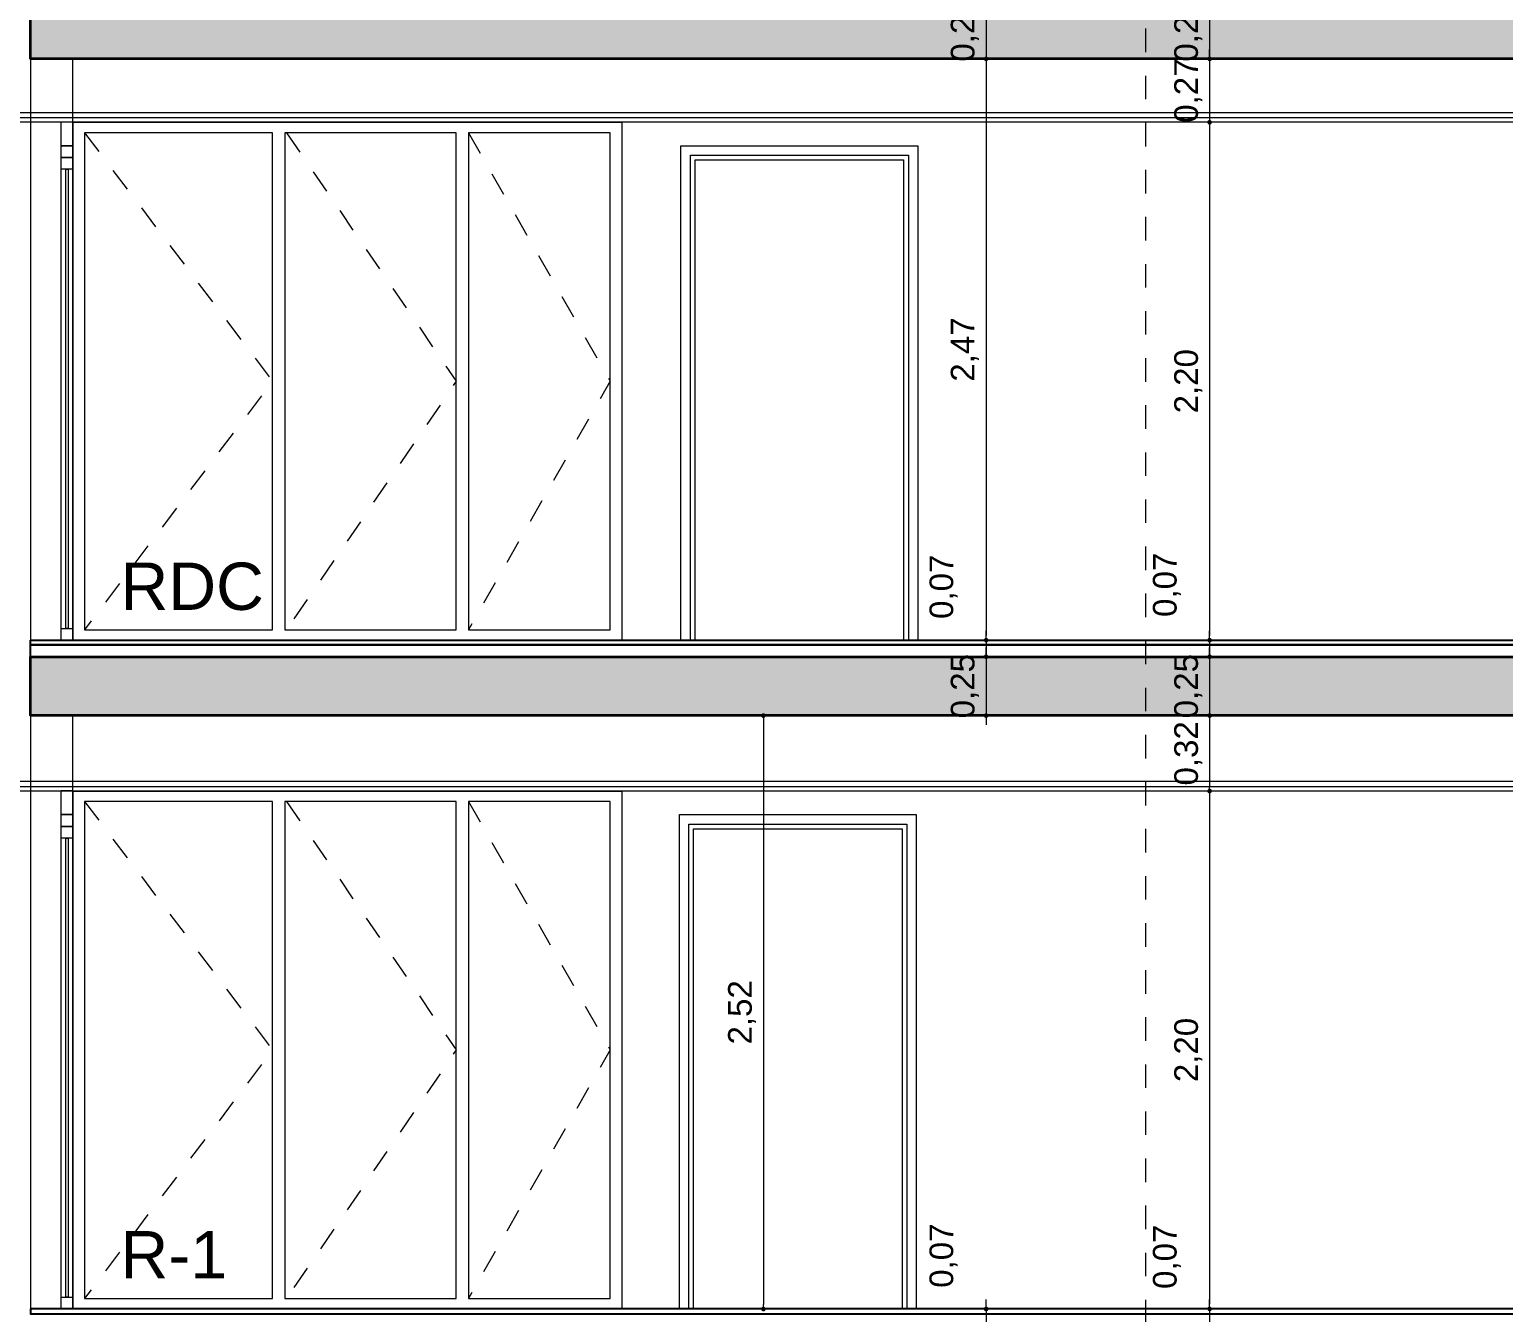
# Model space of a CAD drawing. Header units: metres. Extents: x 1838950 to 1842843, y 5171318 to 5174224.
# Drawn here: x 1841224.47 to 1841230.73, y 5171394.16 to 5171399.61 of the extents above; entities that cross this region are included whole.
import ezdxf

# ---------------------------------------------------------------- set-up
doc = ezdxf.new("R2010")
doc.units = ezdxf.units.M
doc.header["$LTSCALE"] = 0.0254
doc.header["$PDMODE"] = 1
doc.header["$PDSIZE"] = -2
doc.linetypes.add('Style de ligne -1', pattern=[0.83328, 0.41656, -0.41672])
doc.layers.get('0').update_dxf_attribs({"lineweight": 18})
doc.layers.get('DEFPOINTS').update_dxf_attribs({"lineweight": 18})
doc.layers.add('00 CHAZAL Coupe A.5', color=7, linetype='Continuous', lineweight=18)
doc.layers.add('00 CHAZAL INVISIBLE ARCHI', color=7, linetype='Continuous', lineweight=5)
doc.styles.add('Arial', font='arial.ttf')
doc.dimstyles.new('IS', dxfattribs={"dimtxt": 302.065972, "dimasz": 9.92187e-05, "dimexe": 2e-07, "dimexo": 1e-06, "dimgap": 3e-07, "dimtad": 1, "dimzin": 3, "dimtxsty": 'Arial', "dimblk": 'DOT', "dimblk1": 'DOT', "dimblk2": 'DOT', "dimcen": 0, "dimdle": 1e-06, "dimazin": 0, "dimtfac": 1, "dimtix": 1, "dimtmove": 0, "dimatfit": 0, "dimldrblk": 'DOT', "dimfxl": 1e-06, "dimfxlon": 1, "dimfrac": 2, "dimtolj": 1, "dimtzin": 3, "dimarcsym": 0})

# ---------------------------------------------------------------- blocks, each defined once
blk = doc.blocks.new('Groupe-1799-1')
at = {"layer": '00 CHAZAL Coupe A.5', "color": 7, "linetype": 'Continuous', "lineweight": 5, "flags": 128}
for points in [[(1841224.6552, 5171396.3719), (1841226.9864, 5171396.3719), (1841226.9864, 5171394.1719), (1841224.6552, 5171394.1719)], [(1841224.7052, 5171394.2164), (1841225.5032, 5171394.2164), (1841225.5032, 5171396.3274), (1841224.7052, 5171396.3274)], [(1841225.5553, 5171396.3274), (1841225.5553, 5171394.2164), (1841226.2832, 5171394.2164), (1841226.2832, 5171396.3274)], [(1841226.3353, 5171396.3274), (1841226.3353, 5171394.2164), (1841226.9364, 5171394.2164), (1841226.9364, 5171396.3274)]]:
    blk.add_lwpolyline(points, close=True, dxfattribs=at)
at = {"layer": '00 CHAZAL Coupe A.5', "color": 7, "linetype": 'Style de ligne -1', "lineweight": 5, "flags": 128}
for points in [[(1841224.7052, 5171396.3274), (1841225.5032, 5171395.2719), (1841224.7052, 5171394.2164)], [(1841225.563, 5171396.3274), (1841226.2832, 5171395.2719), (1841225.563, 5171394.2164)], [(1841226.3353, 5171396.3274), (1841226.9364, 5171395.2719), (1841226.3353, 5171394.2164)]]:
    blk.add_lwpolyline(points, dxfattribs=at)
blk = doc.blocks.new('Groupe-1800-1')
at = {"layer": '00 CHAZAL Coupe A.5', "color": 7, "linetype": 'Continuous', "lineweight": 5, "flags": 128}
for points in [[(1841224.6552, 5171399.2129), (1841226.9864, 5171399.2129), (1841226.9864, 5171397.0129), (1841224.6552, 5171397.0129)], [(1841224.7052, 5171397.0574), (1841225.5032, 5171397.0574), (1841225.5032, 5171399.1683), (1841224.7052, 5171399.1683)], [(1841225.5553, 5171399.1683), (1841225.5553, 5171397.0574), (1841226.2832, 5171397.0574), (1841226.2832, 5171399.1683)], [(1841226.3353, 5171399.1683), (1841226.3353, 5171397.0574), (1841226.9364, 5171397.0574), (1841226.9364, 5171399.1683)]]:
    blk.add_lwpolyline(points, close=True, dxfattribs=at)
at = {"layer": '00 CHAZAL Coupe A.5', "color": 7, "linetype": 'Style de ligne -1', "lineweight": 5, "flags": 128}
for points in [[(1841224.7052, 5171399.1683), (1841225.5032, 5171398.1129), (1841224.7052, 5171397.0574)], [(1841225.563, 5171399.1683), (1841226.2832, 5171398.1129), (1841225.563, 5171397.0574)], [(1841226.3353, 5171399.1683), (1841226.9364, 5171398.1129), (1841226.3353, 5171397.0574)]]:
    blk.add_lwpolyline(points, dxfattribs=at)
blk = doc.blocks.new('Groupe-1810-1')
at = {"layer": '00 CHAZAL Coupe A.5', "color": 7, "linetype": 'Continuous', "lineweight": 18, "flags": 128}
blk.add_lwpolyline([(1841227.2309, 5171396.2719), (1841228.2362, 5171396.2719), (1841228.2362, 5171394.1719), (1841227.2309, 5171394.1719)], close=True, dxfattribs=at)
at = {"layer": '00 CHAZAL Coupe A.5', "color": 7, "linetype": 'Continuous', "lineweight": 13, "flags": 128}
blk.add_lwpolyline([(1841227.2709, 5171396.2319), (1841228.1962, 5171396.2319), (1841228.1962, 5171394.1719), (1841227.2709, 5171394.1719)], close=True, dxfattribs=at)
at = {"layer": '00 CHAZAL Coupe A.5', "color": 7, "linetype": 'Continuous', "lineweight": 5, "flags": 128}
blk.add_lwpolyline([(1841227.2909, 5171396.2119), (1841228.1762, 5171396.2119), (1841228.1762, 5171394.1719), (1841227.2909, 5171394.1719)], close=True, dxfattribs=at)
blk = doc.blocks.new('Groupe-1811-1')
at = {"layer": '00 CHAZAL Coupe A.5', "color": 7, "linetype": 'Continuous', "lineweight": 18, "flags": 128}
blk.add_lwpolyline([(1841227.2374, 5171399.1129), (1841228.2427, 5171399.1129), (1841228.2427, 5171397.0129), (1841227.2374, 5171397.0129)], close=True, dxfattribs=at)
at = {"layer": '00 CHAZAL Coupe A.5', "color": 7, "linetype": 'Continuous', "lineweight": 13, "flags": 128}
blk.add_lwpolyline([(1841227.2774, 5171399.0729), (1841228.2027, 5171399.0729), (1841228.2027, 5171397.0129), (1841227.2774, 5171397.0129)], close=True, dxfattribs=at)
at = {"layer": '00 CHAZAL Coupe A.5', "color": 7, "linetype": 'Continuous', "lineweight": 5, "flags": 128}
blk.add_lwpolyline([(1841227.2974, 5171399.0529), (1841228.1827, 5171399.0529), (1841228.1827, 5171397.0129), (1841227.2974, 5171397.0129)], close=True, dxfattribs=at)
blk = doc.blocks.new('Groupe-1863-1')
at = {"layer": '00 CHAZAL Coupe A.5', "color": 7, "linetype": 'Continuous', "lineweight": 5, "flags": 128}
for points in [[(1841224.6052, 5171399.1129), (1841224.6552, 5171399.1129), (1841224.6552, 5171397.0129), (1841224.6052, 5171397.0129)], [(1841224.6054, 5171399.1129), (1841224.6552, 5171399.1129), (1841224.6552, 5171399.063), (1841224.6054, 5171399.063)], [(1841224.6054, 5171399.063), (1841224.6552, 5171399.063), (1841224.6552, 5171399.0132), (1841224.6054, 5171399.0132)], [(1841224.6252, 5171399.0132), (1841224.6352, 5171399.0132), (1841224.6352, 5171397.0627), (1841224.6252, 5171397.0627)], [(1841224.6054, 5171397.0627), (1841224.6552, 5171397.0627), (1841224.6552, 5171397.0129), (1841224.6054, 5171397.0129)]]:
    blk.add_lwpolyline(points, close=True, dxfattribs=at)
blk = doc.blocks.new('Groupe-1865-1')
at = {"layer": '00 CHAZAL Coupe A.5', "color": 7, "linetype": 'Continuous', "lineweight": 5, "flags": 128}
for points in [[(1841224.6052, 5171396.2719), (1841224.6552, 5171396.2719), (1841224.6552, 5171394.1719), (1841224.6052, 5171394.1719)], [(1841224.6054, 5171396.2719), (1841224.6552, 5171396.2719), (1841224.6552, 5171396.222), (1841224.6054, 5171396.222)], [(1841224.6054, 5171396.222), (1841224.6552, 5171396.222), (1841224.6552, 5171396.1722), (1841224.6054, 5171396.1722)], [(1841224.6252, 5171396.1722), (1841224.6352, 5171396.1722), (1841224.6352, 5171394.2217), (1841224.6252, 5171394.2217)], [(1841224.6054, 5171394.2218), (1841224.6552, 5171394.2218), (1841224.6552, 5171394.1719), (1841224.6054, 5171394.1719)]]:
    blk.add_lwpolyline(points, close=True, dxfattribs=at)
blk = doc.blocks.new('_DOT')
at = {"color": 0, "linetype": 'ByBlock', "lineweight": -2}
blk.add_line((-0.5, 0), (-1, 0), dxfattribs=at)
at = {"color": 0, "linetype": 'ByBlock', "const_width": 0.5}
blk.add_lwpolyline([(-0.25, 0, 1), (0.25, 0, 1)], format="xyb", close=True, dxfattribs=at)
blk = doc.blocks.new('*D581')
at = {"layer": '00 CHAZAL Coupe A.5', "color": 0, "linetype": 'Continuous', "lineweight": -2, "transparency": 16777216}
for p, q in [((1841228.5329, 5171399.7523), (1841228.5329, 5171399.7722)), ((1841228.5331, 5171399.7325), (1841228.5329, 5171399.7325)), ((1841228.5329, 5171399.7325), (1841228.5329, 5171399.4822)), ((1841228.5327, 5171399.4822), (1841228.5329, 5171399.4822)), ((1841228.5329, 5171399.4623), (1841228.5329, 5171399.4425))]:
    blk.add_line(p, q, dxfattribs=at)
at = {"layer": 'DEFPOINTS', "color": 0, "transparency": 16777216}
for p in [(1841228.8229, 5171399.7325), (1841228.0429, 5171399.4822), (1841228.5329, 5171399.4822)]:
    blk.add_point(p, dxfattribs=at)
at = {"layer": '00 CHAZAL Coupe A.5', "color": 0, "lineweight": -2, "transparency": 16777216, "xscale": 0.01984375, "yscale": 0.01984375, "zscale": 0.01984375}
for p, rotation in [((1841228.5329, 5171399.7325), 270), ((1841228.5329, 5171399.4822), 90)]:
    blk.add_blockref('_DOT', p, dxfattribs=dict(at, rotation=rotation))
at = {"layer": '00 CHAZAL Coupe A.5', "color": 0, "lineweight": 5, "transparency": 16777216, "insert": (1841228.4425, 5171399.6073), "char_height": 0.10051, "attachment_point": 5, "rotation": 90, "style": 'Arial'}
blk.add_mtext('\\A1;0,25', dxfattribs=at)
blk = doc.blocks.new('*D582')
at = {"layer": '00 CHAZAL Coupe A.5', "color": 0, "linetype": 'Continuous', "lineweight": -2, "transparency": 16777216}
for p, q in [((1841228.5327, 5171399.4822), (1841228.5329, 5171399.4822)), ((1841228.5329, 5171399.4623), (1841228.5329, 5171397.0327)), ((1841228.5327, 5171397.0129), (1841228.5329, 5171397.0129))]:
    blk.add_line(p, q, dxfattribs=at)
at = {"layer": 'DEFPOINTS', "color": 0, "transparency": 16777216}
for p in [(1841228.0429, 5171399.4822), (1841228.106, 5171397.0129), (1841228.5329, 5171397.0129)]:
    blk.add_point(p, dxfattribs=at)
at = {"layer": '00 CHAZAL Coupe A.5', "color": 0, "lineweight": -2, "transparency": 16777216, "xscale": 0.01984375, "yscale": 0.01984375, "zscale": 0.01984375}
for p, rotation in [((1841228.5329, 5171399.4822), 90), ((1841228.5329, 5171397.0129), 270)]:
    blk.add_blockref('_DOT', p, dxfattribs=dict(at, rotation=rotation))
at = {"layer": '00 CHAZAL Coupe A.5', "color": 0, "lineweight": 5, "transparency": 16777216, "insert": (1841228.4425, 5171398.2475), "char_height": 0.10051, "attachment_point": 5, "rotation": 90, "style": 'Arial'}
blk.add_mtext('\\A1;2,47', dxfattribs=at)
blk = doc.blocks.new('*D583')
at = {"layer": '00 CHAZAL Coupe A.5', "color": 0, "linetype": 'Continuous', "lineweight": -2, "transparency": 16777216}
for p, q in [((1841228.5329, 5171397.0327), (1841228.5329, 5171397.0526)), ((1841228.5327, 5171397.0129), (1841228.5329, 5171397.0129)), ((1841228.5329, 5171397.0129), (1841228.5329, 5171396.9425)), ((1841228.5331, 5171396.9425), (1841228.5329, 5171396.9425)), ((1841228.5329, 5171396.9226), (1841228.5329, 5171396.9028))]:
    blk.add_line(p, q, dxfattribs=at)
at = {"layer": 'DEFPOINTS', "color": 0, "transparency": 16777216}
for p in [(1841228.106, 5171397.0129), (1841228.5329, 5171396.9425), (1841228.7529, 5171396.9425)]:
    blk.add_point(p, dxfattribs=at)
at = {"layer": '00 CHAZAL Coupe A.5', "color": 0, "lineweight": -2, "transparency": 16777216, "xscale": 0.01984375, "yscale": 0.01984375, "zscale": 0.01984375}
for p, rotation in [((1841228.5329, 5171397.0129), 270), ((1841228.5329, 5171396.9425), 90)]:
    blk.add_blockref('_DOT', p, dxfattribs=dict(at, rotation=rotation))
at = {"layer": '00 CHAZAL Coupe A.5', "color": 0, "lineweight": 5, "transparency": 16777216, "insert": (1841228.3521, 5171397.2397), "char_height": 0.10051, "attachment_point": 5, "rotation": 90, "style": 'Arial'}
blk.add_mtext('\\A1;0,07', dxfattribs=at)
blk = doc.blocks.new('*D584')
at = {"layer": '00 CHAZAL Coupe A.5', "color": 0, "linetype": 'Continuous', "lineweight": -2, "transparency": 16777216}
for p, q in [((1841228.5329, 5171396.9623), (1841228.5329, 5171396.9822)), ((1841228.5331, 5171396.9425), (1841228.5329, 5171396.9425)), ((1841228.5329, 5171396.9425), (1841228.5329, 5171396.6924)), ((1841228.5327, 5171396.6924), (1841228.5329, 5171396.6924)), ((1841228.5329, 5171396.6725), (1841228.5329, 5171396.6527))]:
    blk.add_line(p, q, dxfattribs=at)
at = {"layer": 'DEFPOINTS', "color": 0, "transparency": 16777216}
for p in [(1841228.7529, 5171396.9425), (1841228.3229, 5171396.6924), (1841228.5329, 5171396.6924)]:
    blk.add_point(p, dxfattribs=at)
at = {"layer": '00 CHAZAL Coupe A.5', "color": 0, "lineweight": -2, "transparency": 16777216, "xscale": 0.01984375, "yscale": 0.01984375, "zscale": 0.01984375}
for p, rotation in [((1841228.5329, 5171396.9425), 270), ((1841228.5329, 5171396.6924), 90)]:
    blk.add_blockref('_DOT', p, dxfattribs=dict(at, rotation=rotation))
at = {"layer": '00 CHAZAL Coupe A.5', "color": 0, "lineweight": 5, "transparency": 16777216, "insert": (1841228.4425, 5171396.8174), "char_height": 0.10051, "attachment_point": 5, "rotation": 90, "style": 'Arial'}
blk.add_mtext('\\A1;0,25', dxfattribs=at)
blk = doc.blocks.new('*D585')
at = {"layer": '00 CHAZAL Coupe A.5', "color": 0, "linetype": 'Continuous', "lineweight": -2, "transparency": 16777216}
for p, q in [((1841227.5875, 5171396.6924), (1841227.5872, 5171396.6924)), ((1841227.5873, 5171396.6725), (1841227.5873, 5171394.1913)), ((1841227.5875, 5171394.1715), (1841227.5872, 5171394.1715))]:
    blk.add_line(p, q, dxfattribs=at)
at = {"layer": 'DEFPOINTS', "color": 0, "transparency": 16777216}
for p in [(1841228.3229, 5171396.6924), (1841227.5873, 5171394.1715), (1841228.0601, 5171394.1715)]:
    blk.add_point(p, dxfattribs=at)
at = {"layer": '00 CHAZAL Coupe A.5', "color": 0, "lineweight": -2, "transparency": 16777216, "xscale": 0.01984375, "yscale": 0.01984375, "zscale": 0.01984375}
for p, rotation in [((1841227.5873, 5171396.6924), 90), ((1841227.5873, 5171394.1715), 270)]:
    blk.add_blockref('_DOT', p, dxfattribs=dict(at, rotation=rotation))
at = {"layer": '00 CHAZAL Coupe A.5', "color": 0, "lineweight": 5, "transparency": 16777216, "insert": (1841227.4969, 5171395.4319), "char_height": 0.10051, "attachment_point": 5, "rotation": 90, "style": 'Arial'}
blk.add_mtext('\\A1;2,52', dxfattribs=at)
blk = doc.blocks.new('*D622')
at = {"layer": '00 CHAZAL Coupe A.5', "color": 0, "linetype": 'Continuous', "lineweight": -2, "transparency": 16777216}
for p, q in [((1841229.4818, 5171399.7325), (1841229.4815, 5171399.7325)), ((1841229.4816, 5171399.7523), (1841229.4816, 5171399.7722)), ((1841229.4816, 5171399.7325), (1841229.4816, 5171399.4822)), ((1841229.4818, 5171399.4822), (1841229.4815, 5171399.4822)), ((1841229.4816, 5171399.4623), (1841229.4816, 5171399.4425))]:
    blk.add_line(p, q, dxfattribs=at)
at = {"layer": 'DEFPOINTS', "color": 0, "transparency": 16777216}
for p in [(1841230.0463, 5171399.7325), (1841229.4816, 5171399.4822), (1841229.9989, 5171399.4822)]:
    blk.add_point(p, dxfattribs=at)
at = {"layer": '00 CHAZAL Coupe A.5', "color": 0, "lineweight": -2, "transparency": 16777216, "xscale": 0.01984375, "yscale": 0.01984375, "zscale": 0.01984375}
for p, rotation in [((1841229.4816, 5171399.7325), 270), ((1841229.4816, 5171399.4822), 90)]:
    blk.add_blockref('_DOT', p, dxfattribs=dict(at, rotation=rotation))
at = {"layer": '00 CHAZAL Coupe A.5', "color": 0, "lineweight": 5, "transparency": 16777216, "insert": (1841229.3912, 5171399.6073), "char_height": 0.10051, "attachment_point": 5, "rotation": 90, "style": 'Arial'}
blk.add_mtext('\\A1;0,25', dxfattribs=at)
blk = doc.blocks.new('*D623')
at = {"layer": '00 CHAZAL Coupe A.5', "color": 0, "linetype": 'Continuous', "lineweight": -2, "transparency": 16777216}
for p, q in [((1841229.4818, 5171399.4822), (1841229.4815, 5171399.4822)), ((1841229.4816, 5171399.502), (1841229.4816, 5171399.5219)), ((1841229.4816, 5171399.4822), (1841229.4816, 5171399.2129)), ((1841229.4818, 5171399.2129), (1841229.4815, 5171399.2129)), ((1841229.4816, 5171399.193), (1841229.4816, 5171399.1732))]:
    blk.add_line(p, q, dxfattribs=at)
at = {"layer": 'DEFPOINTS', "color": 0, "transparency": 16777216}
for p in [(1841229.9989, 5171399.4822), (1841229.4816, 5171399.2129), (1841229.9479, 5171399.2129)]:
    blk.add_point(p, dxfattribs=at)
at = {"layer": '00 CHAZAL Coupe A.5', "color": 0, "lineweight": -2, "transparency": 16777216, "xscale": 0.01984375, "yscale": 0.01984375, "zscale": 0.01984375}
for p, rotation in [((1841229.4816, 5171399.4822), 270), ((1841229.4816, 5171399.2129), 90)]:
    blk.add_blockref('_DOT', p, dxfattribs=dict(at, rotation=rotation))
at = {"layer": '00 CHAZAL Coupe A.5', "color": 0, "lineweight": 5, "transparency": 16777216, "insert": (1841229.3912, 5171399.3475), "char_height": 0.10051, "attachment_point": 5, "rotation": 90, "style": 'Arial'}
blk.add_mtext('\\A1;0,27', dxfattribs=at)
blk = doc.blocks.new('*D624')
at = {"layer": '00 CHAZAL Coupe A.5', "color": 0, "linetype": 'Continuous', "lineweight": -2, "transparency": 16777216}
for p, q in [((1841229.4818, 5171399.2129), (1841229.4815, 5171399.2129)), ((1841229.4816, 5171399.193), (1841229.4816, 5171397.0327)), ((1841229.4818, 5171397.0129), (1841229.4815, 5171397.0129))]:
    blk.add_line(p, q, dxfattribs=at)
at = {"layer": 'DEFPOINTS', "color": 0, "transparency": 16777216}
for p in [(1841229.9479, 5171399.2129), (1841229.4816, 5171397.0129), (1841230.2962, 5171397.0129)]:
    blk.add_point(p, dxfattribs=at)
at = {"layer": '00 CHAZAL Coupe A.5', "color": 0, "lineweight": -2, "transparency": 16777216, "xscale": 0.01984375, "yscale": 0.01984375, "zscale": 0.01984375}
for p, rotation in [((1841229.4816, 5171399.2129), 90), ((1841229.4816, 5171397.0129), 270)]:
    blk.add_blockref('_DOT', p, dxfattribs=dict(at, rotation=rotation))
at = {"layer": '00 CHAZAL Coupe A.5', "color": 0, "lineweight": 5, "transparency": 16777216, "insert": (1841229.3912, 5171398.1129), "char_height": 0.10051, "attachment_point": 5, "rotation": 90, "style": 'Arial'}
blk.add_mtext('\\A1;2,20', dxfattribs=at)
blk = doc.blocks.new('*D625')
at = {"layer": '00 CHAZAL Coupe A.5', "color": 0, "linetype": 'Continuous', "lineweight": -2, "transparency": 16777216}
for p, q in [((1841229.4816, 5171397.0327), (1841229.4816, 5171397.0526)), ((1841229.4818, 5171397.0129), (1841229.4815, 5171397.0129)), ((1841229.4816, 5171397.0129), (1841229.4816, 5171396.9425)), ((1841229.4818, 5171396.9425), (1841229.4815, 5171396.9425)), ((1841229.4816, 5171396.9226), (1841229.4816, 5171396.9028))]:
    blk.add_line(p, q, dxfattribs=at)
at = {"layer": 'DEFPOINTS', "color": 0, "transparency": 16777216}
for p in [(1841230.2962, 5171397.0129), (1841229.4816, 5171396.9425), (1841230.2829, 5171396.9425)]:
    blk.add_point(p, dxfattribs=at)
at = {"layer": '00 CHAZAL Coupe A.5', "color": 0, "lineweight": -2, "transparency": 16777216, "xscale": 0.01984375, "yscale": 0.01984375, "zscale": 0.01984375}
for p, rotation in [((1841229.4816, 5171397.0129), 270), ((1841229.4816, 5171396.9425), 90)]:
    blk.add_blockref('_DOT', p, dxfattribs=dict(at, rotation=rotation))
at = {"layer": '00 CHAZAL Coupe A.5', "color": 0, "lineweight": 5, "transparency": 16777216, "insert": (1841229.3007, 5171397.2482), "char_height": 0.10051, "attachment_point": 5, "rotation": 90, "style": 'Arial'}
blk.add_mtext('\\A1;0,07', dxfattribs=at)
blk = doc.blocks.new('*D626')
at = {"layer": '00 CHAZAL Coupe A.5', "color": 0, "linetype": 'Continuous', "lineweight": -2, "transparency": 16777216}
for p, q in [((1841229.4816, 5171396.9623), (1841229.4816, 5171396.9822)), ((1841229.4818, 5171396.9425), (1841229.4815, 5171396.9425)), ((1841229.4816, 5171396.9425), (1841229.4816, 5171396.6924)), ((1841229.4818, 5171396.6924), (1841229.4815, 5171396.6924)), ((1841229.4816, 5171396.6725), (1841229.4816, 5171396.6527))]:
    blk.add_line(p, q, dxfattribs=at)
at = {"layer": 'DEFPOINTS', "color": 0, "transparency": 16777216}
for p in [(1841230.2829, 5171396.9425), (1841229.4816, 5171396.6924), (1841229.8979, 5171396.6924)]:
    blk.add_point(p, dxfattribs=at)
at = {"layer": '00 CHAZAL Coupe A.5', "color": 0, "lineweight": -2, "transparency": 16777216, "xscale": 0.01984375, "yscale": 0.01984375, "zscale": 0.01984375}
for p, rotation in [((1841229.4816, 5171396.9425), 270), ((1841229.4816, 5171396.6924), 90)]:
    blk.add_blockref('_DOT', p, dxfattribs=dict(at, rotation=rotation))
at = {"layer": '00 CHAZAL Coupe A.5', "color": 0, "lineweight": 5, "transparency": 16777216, "insert": (1841229.3912, 5171396.8174), "char_height": 0.10051, "attachment_point": 5, "rotation": 90, "style": 'Arial'}
blk.add_mtext('\\A1;0,25', dxfattribs=at)
blk = doc.blocks.new('*D627')
at = {"layer": '00 CHAZAL Coupe A.5', "color": 0, "linetype": 'Continuous', "lineweight": -2, "transparency": 16777216}
for p, q in [((1841229.4818, 5171396.6924), (1841229.4815, 5171396.6924)), ((1841229.4816, 5171396.6725), (1841229.4816, 5171396.3917)), ((1841229.4818, 5171396.3719), (1841229.4815, 5171396.3719))]:
    blk.add_line(p, q, dxfattribs=at)
at = {"layer": 'DEFPOINTS', "color": 0, "transparency": 16777216}
for p in [(1841229.8979, 5171396.6924), (1841229.4816, 5171396.3719), (1841229.8579, 5171396.3719)]:
    blk.add_point(p, dxfattribs=at)
at = {"layer": '00 CHAZAL Coupe A.5', "color": 0, "lineweight": -2, "transparency": 16777216, "xscale": 0.01984375, "yscale": 0.01984375, "zscale": 0.01984375}
for p, rotation in [((1841229.4816, 5171396.6924), 90), ((1841229.4816, 5171396.3719), 270)]:
    blk.add_blockref('_DOT', p, dxfattribs=dict(at, rotation=rotation))
at = {"layer": '00 CHAZAL Coupe A.5', "color": 0, "lineweight": 5, "transparency": 16777216, "insert": (1841229.3912, 5171396.5321), "char_height": 0.10051, "attachment_point": 5, "rotation": 90, "style": 'Arial'}
blk.add_mtext('\\A1;0,32', dxfattribs=at)
blk = doc.blocks.new('*D628')
at = {"layer": '00 CHAZAL Coupe A.5', "color": 0, "linetype": 'Continuous', "lineweight": -2, "transparency": 16777216}
for p, q in [((1841229.4818, 5171396.3719), (1841229.4815, 5171396.3719)), ((1841229.4816, 5171396.3521), (1841229.4816, 5171394.1917)), ((1841229.4818, 5171394.1719), (1841229.4815, 5171394.1719))]:
    blk.add_line(p, q, dxfattribs=at)
at = {"layer": 'DEFPOINTS', "color": 0, "transparency": 16777216}
for p in [(1841229.8579, 5171396.3719), (1841229.4816, 5171394.1719), (1841229.6762, 5171394.1719)]:
    blk.add_point(p, dxfattribs=at)
at = {"layer": '00 CHAZAL Coupe A.5', "color": 0, "lineweight": -2, "transparency": 16777216, "xscale": 0.01984375, "yscale": 0.01984375, "zscale": 0.01984375}
for p, rotation in [((1841229.4816, 5171396.3719), 90), ((1841229.4816, 5171394.1719), 270)]:
    blk.add_blockref('_DOT', p, dxfattribs=dict(at, rotation=rotation))
at = {"layer": '00 CHAZAL Coupe A.5', "color": 0, "lineweight": 5, "transparency": 16777216, "insert": (1841229.3912, 5171395.2719), "char_height": 0.10051, "attachment_point": 5, "rotation": 90, "style": 'Arial'}
blk.add_mtext('\\A1;2,20', dxfattribs=at)
blk = doc.blocks.new('*D629')
at = {"layer": '00 CHAZAL Coupe A.5', "color": 0, "linetype": 'Continuous', "lineweight": -2, "transparency": 16777216}
for p, q in [((1841229.4816, 5171394.1917), (1841229.4816, 5171394.2116)), ((1841229.4818, 5171394.1719), (1841229.4815, 5171394.1719)), ((1841229.4816, 5171394.1719), (1841229.4816, 5171394.1015)), ((1841229.4818, 5171394.1015), (1841229.4815, 5171394.1015)), ((1841229.4816, 5171394.0816), (1841229.4816, 5171394.0618))]:
    blk.add_line(p, q, dxfattribs=at)
at = {"layer": 'DEFPOINTS', "color": 0, "transparency": 16777216}
for p in [(1841229.6762, 5171394.1719), (1841229.4816, 5171394.1015), (1841229.6629, 5171394.1015)]:
    blk.add_point(p, dxfattribs=at)
at = {"layer": '00 CHAZAL Coupe A.5', "color": 0, "lineweight": -2, "transparency": 16777216, "xscale": 0.01984375, "yscale": 0.01984375, "zscale": 0.01984375}
for p, rotation in [((1841229.4816, 5171394.1719), 270), ((1841229.4816, 5171394.1015), 90)]:
    blk.add_blockref('_DOT', p, dxfattribs=dict(at, rotation=rotation))
at = {"layer": '00 CHAZAL Coupe A.5', "color": 0, "lineweight": 5, "transparency": 16777216, "insert": (1841229.3007, 5171394.3934), "char_height": 0.10051, "attachment_point": 5, "rotation": 90, "style": 'Arial'}
blk.add_mtext('\\A1;0,07', dxfattribs=at)
blk = doc.blocks.new('*D635')
at = {"layer": '00 CHAZAL Coupe A.5', "color": 0, "linetype": 'Continuous', "lineweight": -2, "transparency": 16777216}
for p, q in [((1841228.5329, 5171394.1913), (1841228.5329, 5171394.2112)), ((1841228.5327, 5171394.1715), (1841228.5329, 5171394.1715)), ((1841228.5329, 5171394.1715), (1841228.5329, 5171394.1015)), ((1841228.5331, 5171394.1015), (1841228.5329, 5171394.1015)), ((1841228.5329, 5171394.0816), (1841228.5329, 5171394.0618))]:
    blk.add_line(p, q, dxfattribs=at)
at = {"layer": 'DEFPOINTS', "color": 0, "transparency": 16777216}
for p in [(1841228.0601, 5171394.1715), (1841228.5329, 5171394.1015), (1841228.9429, 5171394.1015)]:
    blk.add_point(p, dxfattribs=at)
at = {"layer": '00 CHAZAL Coupe A.5', "color": 0, "lineweight": -2, "transparency": 16777216, "xscale": 0.01984375, "yscale": 0.01984375, "zscale": 0.01984375}
for p, rotation in [((1841228.5329, 5171394.1715), 270), ((1841228.5329, 5171394.1015), 90)]:
    blk.add_blockref('_DOT', p, dxfattribs=dict(at, rotation=rotation))
at = {"layer": '00 CHAZAL Coupe A.5', "color": 0, "lineweight": 5, "transparency": 16777216, "insert": (1841228.3521, 5171394.3982), "char_height": 0.10051, "attachment_point": 5, "rotation": 90, "style": 'Arial'}
blk.add_mtext('\\A1;0,07', dxfattribs=at)
blk = doc.blocks.new('Groupe-2016-1')
at = {"layer": '00 CHAZAL Coupe A.5', "color": 7, "linetype": 'Continuous', "lineweight": 5}
for base, p1, p2, angle, picture, middle in [((1841228.5329, 5171399.4822), (1841228.8229, 5171399.7325), (1841228.0429, 5171399.4822), 90, '*D581', (1841228.4425, 5171399.6073)), ((1841229.4816, 5171399.4822), (1841230.0463, 5171399.7325), (1841229.9989, 5171399.4822), 90, '*D622', (1841229.3912, 5171399.6073)), ((1841228.5329, 5171397.0129), (1841228.0429, 5171399.4822), (1841228.106, 5171397.0129), 270, '*D582', (1841228.4425, 5171398.2475)), ((1841229.4816, 5171399.2129), (1841229.9989, 5171399.4822), (1841229.9479, 5171399.2129), 90, '*D623', (1841229.3912, 5171399.3475)), ((1841229.4816, 5171397.0129), (1841229.9479, 5171399.2129), (1841230.2962, 5171397.0129), 90, '*D624', (1841229.3912, 5171398.1129)), ((1841228.5329, 5171396.6924), (1841228.7529, 5171396.9425), (1841228.3229, 5171396.6924), 90, '*D584', (1841228.4425, 5171396.8174)), ((1841229.4816, 5171396.6924), (1841230.2829, 5171396.9425), (1841229.8979, 5171396.6924), 90, '*D626', (1841229.3912, 5171396.8174)), ((1841227.5873, 5171394.1715), (1841228.3229, 5171396.6924), (1841228.0601, 5171394.1715), 270, '*D585', (1841227.4969, 5171395.4319)), ((1841229.4816, 5171396.3719), (1841229.8979, 5171396.6924), (1841229.8579, 5171396.3719), 90, '*D627', (1841229.3912, 5171396.5321)), ((1841229.4816, 5171394.1719), (1841229.8579, 5171396.3719), (1841229.6762, 5171394.1719), 90, '*D628', (1841229.3912, 5171395.2719))]:
    dim = blk.add_linear_dim(base=base, p1=p1, p2=p2, angle=angle, dimstyle='IS', override={"dimtxt": 0.100506, "dimasz": 0.019844, "dimexe": 4e-05, "dimgap": 0.03, "dimpost": '<>', "dimtxsty": 'Arial', "dimdle": 0.0002, "dimtmove": 2, "dimfxl": 0.0002}, dxfattribs=at)
    dim.commit()
    dim.dimension.update_dxf_attribs({"geometry": picture, "text_midpoint": middle})
for base, p1, p2, angle, picture, middle in [((1841228.5329, 5171396.9425), (1841228.106, 5171397.0129), (1841228.7529, 5171396.9425), 270, '*D583', (1841228.3521, 5171397.2397)), ((1841229.4816, 5171396.9425), (1841230.2962, 5171397.0129), (1841230.2829, 5171396.9425), 270, '*D625', (1841229.3007, 5171397.2482)), ((1841228.5329, 5171394.1015), (1841228.0601, 5171394.1715), (1841228.9429, 5171394.1015), 270, '*D635', (1841228.3521, 5171394.3982)), ((1841229.4816, 5171394.1015), (1841229.6762, 5171394.1719), (1841229.6629, 5171394.1015), 90, '*D629', (1841229.3007, 5171394.3934))]:
    dim = blk.add_linear_dim(base=base, p1=p1, p2=p2, angle=angle, dimstyle='IS', override={"dimtxt": 0.100506, "dimasz": 0.019844, "dimexe": 4e-05, "dimgap": 0.09985, "dimpost": '<>', "dimtxsty": 'Arial', "dimdle": 0.0002, "dimtix": 0, "dimtmove": 2, "dimfxl": 0.0002}, dxfattribs=at)
    dim.commit()
    dim.dimension.update_dxf_attribs({"geometry": picture, "text_midpoint": middle, "dimtype": 160})

msp = doc.modelspace()

# ---------------------------------------------------------------- hatches: boundary and pattern name
at = {"layer": '00 CHAZAL Coupe A.5', "linetype": 'Continuous', "lineweight": 0, "true_color": 0xaaaaaa}
h = msp.add_hatch(color=253, dxfattribs=at)
h.paths.add_polyline_path([(1841239.1099, 5171403.2439), (1841238.9499, 5171403.2439), (1841238.9499, 5171402.522), (1841224.6549, 5171402.522), (1841224.6549, 5171402.8722), (1841224.4749, 5171402.8722), (1841224.4749, 5171402.3262), (1841224.4753, 5171402.3262), (1841224.4753, 5171402.2722), (1841231.9236, 5171402.2722), (1841231.9236, 5171399.7325), (1841224.6553, 5171399.7325), (1841224.6553, 5171399.7322), (1841224.4753, 5171399.7322), (1841224.4753, 5171399.4822), (1841236.9879, 5171399.4822), (1841236.9879, 5171399.1129), (1841237.088, 5171399.1129), (1841237.088, 5171399.4822), (1841238.9303, 5171399.4822), (1841238.9303, 5171396.9425), (1841224.4753, 5171396.9425), (1841224.4753, 5171396.6924), (1841246.3779, 5171396.6924), (1841246.3779, 5171394.1015), (1841224.4753, 5171394.1015), (1841224.4753, 5171394.1014), (1841224.475, 5171394.1014), (1841224.475, 5171393.8514), (1841246.3779, 5171393.8514), (1841246.3779, 5171391.2612), (1841224.4753, 5171391.2612), (1841224.4753, 5171390.5112), (1841224.6553, 5171390.5657), (1841224.6553, 5171391.0317), (1841224.655, 5171391.0317), (1841224.655, 5171391.0617), (1841241.8826, 5171391.0617), (1841241.8826, 5171387.4772), (1841242.0826, 5171387.5343), (1841242.0826, 5171388.1704), (1841244.3829, 5171388.1704), (1841244.3829, 5171387.5928), (1841244.5758, 5171387.6477), (1841244.5758, 5171388.221), (1841251.1924, 5171388.221), (1841251.1924, 5171387.7397), (1841251.3529, 5171387.7877), (1841251.3529, 5171393.7041), (1841251.3532, 5171393.7041), (1841251.3532, 5171393.7364), (1841251.3524, 5171393.7364), (1841251.3524, 5171395.1234), (1841251.233, 5171395.1344), (1841251.233, 5171395.1634), (1841251.232, 5171395.1634), (1841251.232, 5171395.1656), (1841251.1924, 5171395.1656), (1841251.1924, 5171394.1015), (1841246.5578, 5171394.1015), (1841246.5578, 5171396.7225), (1841251.1924, 5171396.7225), (1841251.1924, 5171396.4894), (1841251.3524, 5171396.4894), (1841251.3524, 5171396.5307), (1841251.3529, 5171396.5307), (1841251.3529, 5171396.5567), (1841251.3524, 5171396.5567), (1841251.3524, 5171396.7225), (1841252.3408, 5171396.7225), (1841252.3408, 5171396.9289), (1841251.7205, 5171396.938), (1841251.7205, 5171396.9378), (1841251.3624, 5171396.9425), (1841251.3524, 5171396.9425), (1841251.3524, 5171397.0702), (1841251.3529, 5171397.0702), (1841251.3529, 5171397.2461), (1841251.3524, 5171397.2461), (1841251.3524, 5171397.2682), (1841251.3525, 5171397.2682), (1841251.3525, 5171397.4122), (1841251.3523, 5171397.4122), (1841251.3523, 5171397.4392), (1841251.1924, 5171397.4392), (1841251.1924, 5171396.9425), (1841245.1091, 5171396.9425), (1841245.0859, 5171396.9707), (1841245.0026, 5171397.1727), (1841244.92, 5171397.1734), (1841244.92, 5171397.1734), (1841244.9193, 5171397.1734), (1841244.9193, 5171396.9443), (1841244.9196, 5171396.9425), (1841239.1105, 5171396.9425), (1841239.1105, 5171399.2922), (1841239.1099, 5171399.2922), (1841239.1099, 5171399.5122), (1841244.863, 5171399.5122), (1841244.863, 5171399.5125), (1841244.9574, 5171399.5125), (1841244.9574, 5171399.4392), (1841245.1173, 5171399.4392), (1841245.1173, 5171399.4452), (1841245.1176, 5171399.4452), (1841245.1176, 5171399.5125), (1841246.106, 5171399.5125), (1841246.106, 5171399.7247), (1841245.4555, 5171399.7356), (1841245.455, 5171399.7343), (1841245.1176, 5171399.7399), (1841245.1176, 5171400.2325), (1841244.8176, 5171400.2325), (1841244.8176, 5171399.7325), (1841239.1099, 5171399.7325)])
h.paths.add_polyline_path([(1841244.3829, 5171391.0412), (1841244.3829, 5171388.4209), (1841242.0826, 5171388.4209), (1841242.0826, 5171391.0412)])
h.paths.add_polyline_path([(1841246.3779, 5171391.0412), (1841246.3779, 5171388.421), (1841244.5758, 5171388.421), (1841244.5758, 5171391.0412)])
h.paths.add_polyline_path([(1841251.1924, 5171391.0412), (1841251.1924, 5171390.9013), (1841251.1926, 5171390.9013), (1841251.1926, 5171390.8638), (1841251.1926, 5171390.8638), (1841251.1926, 5171388.421), (1841246.5578, 5171388.421), (1841246.5578, 5171391.0412)])
h.paths.add_polyline_path([(1841251.1924, 5171393.8815), (1841251.1924, 5171391.2612), (1841246.5579, 5171391.2612), (1841246.5579, 5171393.8815)])
h.paths.add_polyline_path([(1841244.92, 5171397.1734), (1841244.92, 5171397.1725), (1841244.9193, 5171397.1734)])
h.paths.add_polyline_path([(1841238.9303, 5171402.302), (1841238.9303, 5171399.7325), (1841238.5979, 5171399.7325), (1841232.1036, 5171399.7325), (1841232.1036, 5171402.3015), (1841238.8522, 5171402.302)])

# ---------------------------------------------------------------- linework, layer by layer
at = {"layer": '00 CHAZAL Coupe A.5', "color": 7, "linetype": 'Style de ligne -1', "lineweight": 13}
msp.add_line((1841229.2099, 5171407.8108), (1841229.2099, 5171392.7625), dxfattribs=at)
at = {"layer": '00 CHAZAL Coupe A.5', "color": 7, "linetype": 'Continuous', "lineweight": 9}
for p, q in [((1841224.475, 5171399.4822), (1841224.475, 5171397.0129)), ((1841224.6552, 5171397.0129), (1841224.6552, 5171399.4822)), ((1841224.475, 5171396.6924), (1841224.475, 5171394.1719)), ((1841224.6552, 5171394.1719), (1841224.6552, 5171396.6924))]:
    msp.add_line(p, q, dxfattribs=at)
at = {"layer": '00 CHAZAL Coupe A.5', "color": 7, "linetype": 'Continuous', "lineweight": 13}
for p, q in [((1841236.9879, 5171399.2529), (1841218.0957, 5171399.2529)), ((1841246.3779, 5171396.4119), (1841218.8737, 5171396.4119))]:
    msp.add_line(p, q, dxfattribs=at)
at = {"layer": '00 CHAZAL Coupe A.5', "color": 7, "linetype": 'Continuous', "lineweight": 35, "flags": 128}
msp.add_lwpolyline([(1841246.3779, 5171396.6924), (1841224.4753, 5171396.6924), (1841224.4753, 5171396.9425), (1841238.9303, 5171396.9425), (1841238.9303, 5171399.4822), (1841237.088, 5171399.4822), (1841237.088, 5171399.1129), (1841236.9879, 5171399.1129), (1841236.9879, 5171399.4822), (1841224.4753, 5171399.4822), (1841224.4753, 5171399.7322), (1841224.6553, 5171399.7322), (1841224.6553, 5171399.7325), (1841231.9236, 5171399.7325), (1841231.9236, 5171402.2722), (1841224.4753, 5171402.2722), (1841224.4753, 5171402.3262), (1841224.4749, 5171402.3262), (1841224.4749, 5171402.8722), (1841224.6549, 5171402.8722), (1841224.6549, 5171402.522), (1841238.9499, 5171402.522), (1841238.9499, 5171403.2439), (1841239.1099, 5171403.2439)], dxfattribs=at)
at = {"layer": '00 CHAZAL Coupe A.5', "color": 7, "linetype": 'Continuous', "lineweight": 13, "flags": 128}
for points in [[(1841236.9879, 5171399.2129), (1841218.0957, 5171399.2129), (1841218.0957, 5171399.2329), (1841236.9879, 5171399.2329)], [(1841224.6054, 5171399.2152), (1841224.6552, 5171399.2152), (1841224.6552, 5171399.1129), (1841224.6054, 5171399.1129)], [(1841246.3779, 5171396.3719), (1841218.8737, 5171396.3719), (1841218.8737, 5171396.3919), (1841246.3779, 5171396.3919)], [(1841224.6054, 5171396.3742), (1841224.6552, 5171396.3742), (1841224.6552, 5171396.2719), (1841224.6054, 5171396.2719)]]:
    msp.add_lwpolyline(points, close=True, dxfattribs=at)
at = {"layer": '00 CHAZAL Coupe A.5', "color": 7, "linetype": 'Continuous', "lineweight": 25, "flags": 128}
for points in [[(1841224.4753, 5171397.0129), (1841238.9303, 5171397.0129), (1841238.9303, 5171396.9925), (1841224.4753, 5171396.9925)], [(1841224.4753, 5171396.9925), (1841238.9303, 5171396.9925), (1841238.9303, 5171396.9425), (1841224.4753, 5171396.9425)], [(1841224.4753, 5171394.1719), (1841224.4753, 5171394.1515), (1841246.3779, 5171394.1515), (1841246.3779, 5171394.1719)]]:
    msp.add_lwpolyline(points, close=True, dxfattribs=at)

# ---------------------------------------------------------------- block references
at = {"layer": '00 CHAZAL Coupe A.5', "color": 7}
for name in ['Groupe-1800-1', 'Groupe-1863-1', 'Groupe-1811-1', 'Groupe-1799-1', 'Groupe-1865-1', 'Groupe-1810-1']:
    msp.add_blockref(name, (0, 0), dxfattribs=at)
at = {"layer": '00 CHAZAL INVISIBLE ARCHI', "color": 7, "transparency": 33554687}
msp.add_blockref('Groupe-2016-1', (0, 0), dxfattribs=at)

# ---------------------------------------------------------------- texts
at = {"layer": '00 CHAZAL Coupe A.5', "color": 7, "char_height": 0.20101, "attachment_point": 1, "line_spacing_factor": 0.840696, "style": 'Arial'}
for s, insert in [('RDC', (1841224.858, 5171397.3425)), ('R-1', (1841224.858, 5171394.5025))]:
    msp.add_mtext(s, dxfattribs=dict(at, insert=insert))

doc.saveas('drawing.dxf')
